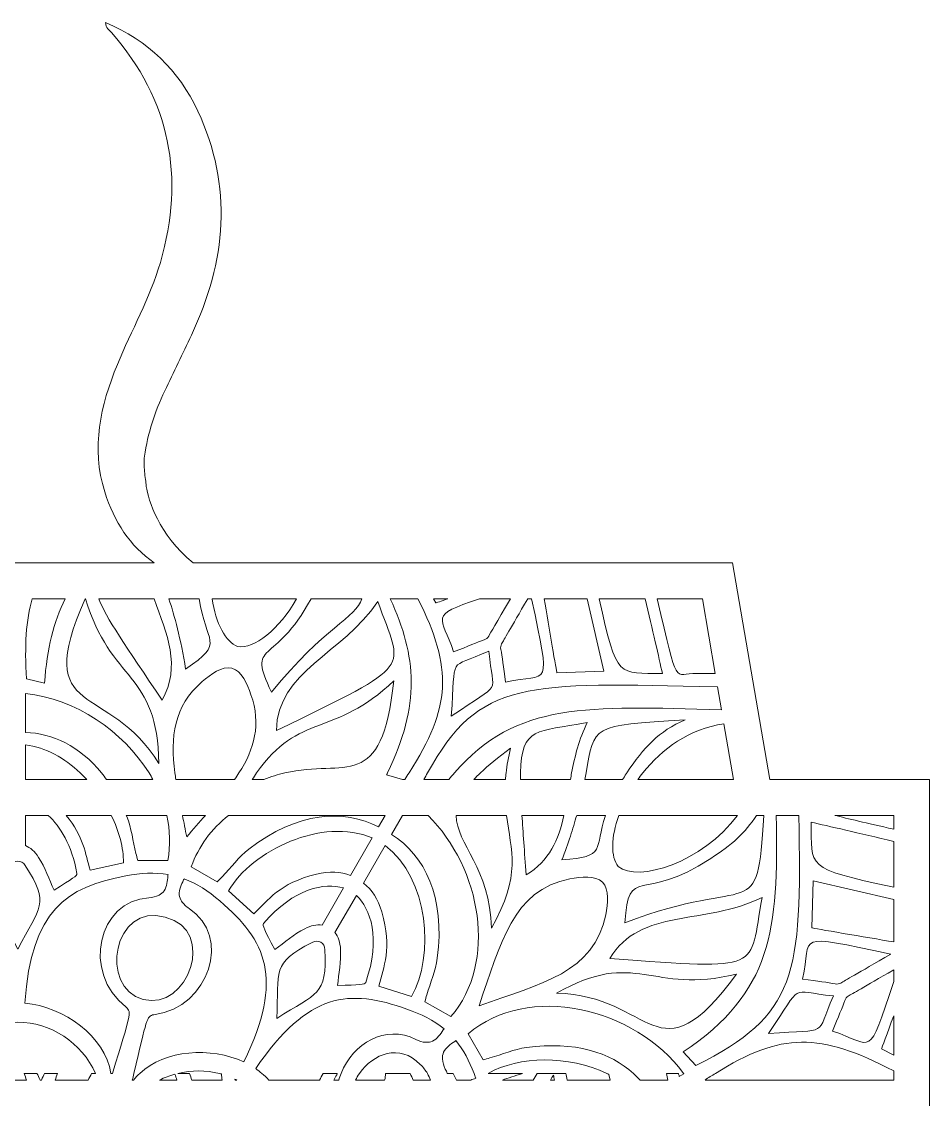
# Model space of a CAD drawing. Extents: x 80 to 1066, y -1043 to 43.
# Drawn here: x 572.6 to 733.5, y -150.6 to 40.3 of the extents above; entities that cross this region are included whole.
import ezdxf

# ---------------------------------------------------------------- set-up
doc = ezdxf.new("R2010")
doc.units = 0
doc.header["$MEASUREMENT"] = 0
doc.layers.add('Layer 1', color=7, linetype='Continuous', lineweight=0)

msp = doc.modelspace()

# ---------------------------------------------------------------- linework, layer by layer
at = {"layer": 'Layer 1'}
for points, knots in [([(705.17, -94), (705.17, -94), (698.6, -55.61), (698.6, -55.61), (698.6, -55.61), (603.03, -55.61), (603.03, -55.61), (596.76, -50.44), (595.14, -44.55), (594.72, -42.06), (594.67, -41.65), (594.62, -41.25), (594.57, -40.84), (594.45, -39.89), (594.33, -38.94), (594.33, -37.98), (594.33, -37.56), (594.35, -37.15), (594.4, -36.74), (594.96, -32.69), (596.22, -28.84), (597.99, -25.14), (599.55, -21.84), (601.16, -18.56), (602.72, -15.26), (608.87, -2.21), (610.1, 11.03), (603.85, 24.41), (600.47, 31.62), (595.06, 36.89), (587.49, 40.08), (587.51, 39.08), (588.17, 38.76), (588.57, 38.31), (598.97, 26.34), (601.59, 12.73), (597.21, -2.38), (595.37, -8.73), (592.07, -14.44), (589.59, -20.49), (586.6, -27.79), (584.9, -35.18), (587.36, -43.03), (589.03, -48.37), (591.85, -52.63), (596.1, -55.61), (596.1, -55.61), (555.87, -55.61), (555.87, -55.61), (555.64, -55.41), (555.38, -55.24), (555.08, -55.15), (554.96, -55.05), (554.87, -54.98), (554.82, -54.93), (546.99, -47.5), (545.43, -38.73), (549.36, -28.79), (550, -27.18), (550.68, -25.57), (551.43, -23.99), (554.03, -18.44), (557.1, -13.07), (558.78, -7.15), (562.74, 6.85), (561.37, 19.99), (551.99, 31.66), (548.91, 35.48), (545.01, 38.26), (539.75, 40.27), (542.69, 36.94), (545.03, 34.03), (546.87, 30.77), (554.23, 17.75), (553.35, 4.53), (547.78, -8.77), (544.98, -15.5), (541.31, -21.86), (539.74, -29.08), (537.41, -39.68), (540.88, -49.57), (549, -55.61), (549, -55.61), (447.38, -55.61), (447.38, -55.61), (447.38, -55.61), (440.15, -94), (440.15, -94), (440.15, -94), (412.4, -94), (412.4, -94), (412.4, -94), (412.4, -153.55), (412.4, -153.55), (412.4, -153.55), (437.6, -153.55), (437.6, -153.55), (437.6, -153.55), (450.18, -292.7), (450.18, -292.7), (450.18, -292.7), (456.36, -361.14), (456.36, -361.14), (456.36, -361.14), (456.37, -361.14), (456.37, -361.14), (456.37, -361.14), (467.2, -480.93), (467.2, -480.93), (467.2, -480.93), (676.93, -480.93), (676.93, -480.93), (676.93, -480.93), (687.99, -361.14), (687.99, -361.14), (687.99, -361.14), (697.17, -261.88), (697.17, -261.88), (697.17, -261.88), (699.28, -239.09), (699.28, -239.09), (699.28, -239.09), (707.17, -153.55), (707.17, -153.55), (707.17, -153.55), (733.47, -153.55), (733.47, -153.55), (733.47, -153.55), (733.47, -94), (733.47, -94), (733.47, -94), (705.17, -94), (705.17, -94)], [0, 0, 0, 0, 1, 1, 1, 2, 2, 2, 3, 3, 3, 4, 4, 4, 5, 5, 5, 6, 6, 6, 7, 7, 7, 8, 8, 8, 9, 9, 9, 10, 10, 10, 11, 11, 11, 12, 12, 12, 13, 13, 13, 14, 14, 14, 15, 15, 15, 16, 16, 16, 17, 17, 17, 18, 18, 18, 19, 19, 19, 20, 20, 20, 21, 21, 21, 22, 22, 22, 23, 23, 23, 24, 24, 24, 25, 25, 25, 26, 26, 26, 27, 27, 27, 28, 28, 28, 29, 29, 29, 30, 30, 30, 31, 31, 31, 32, 32, 32, 33, 33, 33, 34, 34, 34, 35, 35, 35, 36, 36, 36, 37, 37, 37, 38, 38, 38, 39, 39, 39, 40, 40, 40, 41, 41, 41, 42, 42, 42, 43, 43, 43, 44, 44, 44, 44]), ([(574.52, -61.96), (574.52, -61.96), (580.36, -61.96), (580.36, -61.96), (578.31, -66), (577.11, -70.8), (576.69, -76.91), (576.69, -76.91), (573.49, -76.15), (573.49, -76.15), (573.14, -70.28), (573.38, -65.76), (574.52, -61.96)], [0, 0, 0, 0, 1, 1, 1, 2, 2, 2, 3, 3, 3, 4, 4, 4, 4]), ([(583.86, -61.96), (583.86, -61.96), (583.95, -61.96), (583.95, -61.96), (588.33, -76.83), (596.83, -74.91), (596.93, -91.17), (588.13, -76.51), (574.33, -83.7), (583.86, -61.96)], [0, 0, 0, 0, 1, 1, 1, 2, 2, 2, 3, 3, 3, 3]), ([(596.1, -61.96), (598.42, -68.26), (600.89, -73.87), (597.52, -79.92), (591.08, -70.36), (587.54, -65.28), (586.31, -61.96), (586.31, -61.96), (596.1, -61.96), (596.1, -61.96)], [0, 0, 0, 0, 1, 1, 1, 2, 2, 2, 3, 3, 3, 3]), ([(604.11, -61.96), (605.16, -69.97), (608.9, -69.55), (601.68, -74.43), (600.82, -69), (599.72, -65.01), (598.72, -61.96), (598.72, -61.96), (604.11, -61.96), (604.11, -61.96)], [0, 0, 0, 0, 1, 1, 1, 2, 2, 2, 3, 3, 3, 3]), ([(610.9, -70.43), (608.76, -69.65), (607.03, -66.31), (606.38, -61.96), (606.38, -61.96), (621.35, -61.96), (621.35, -61.96), (618.26, -67.39), (613.83, -70.95), (610.9, -70.43)], [0, 0, 0, 0, 1, 1, 1, 2, 2, 2, 3, 3, 3, 3]), ([(632.89, -61.96), (631.9, -65.34), (626.3, -66.9), (616.9, -78.51), (612.39, -69.23), (617.45, -74.07), (623.9, -61.96), (623.9, -61.96), (632.89, -61.96), (632.89, -61.96)], [0, 0, 0, 0, 1, 1, 1, 2, 2, 2, 3, 3, 3, 3]), ([(617.76, -85.33), (617.92, -74.73), (629.44, -71.87), (635.73, -62.46), (640.16, -74.99), (642.74, -73.16), (617.76, -85.33)], [0, 0, 0, 0, 1, 1, 1, 2, 2, 2, 2]), ([(642.85, -61.96), (649.07, -74.4), (648.71, -81.14), (641.27, -92.82), (641.02, -93.21), (640.76, -93.59), (640.51, -94), (640.51, -94), (640.12, -94), (640.12, -94), (640.12, -94), (637.3, -93.15), (637.3, -93.15), (637.35, -93.04), (637.41, -92.93), (637.46, -92.82), (643.28, -80.74), (642.64, -72.22), (637.95, -61.96), (637.95, -61.96), (642.85, -61.96), (642.85, -61.96)], [0, 0, 0, 0, 1, 1, 1, 2, 2, 2, 3, 3, 3, 4, 4, 4, 5, 5, 5, 6, 6, 6, 7, 7, 7, 7]), ([(659.22, -61.96), (656.71, -66.31), (655.75, -67.97), (655.38, -68.61), (655.21, -68.91), (654.93, -69.13), (654.6, -69.24), (653.4, -69.63), (651.69, -70.4), (649.17, -71.39), (647.07, -64.95), (644.5, -65.06), (653.76, -61.96), (653.76, -61.96), (659.22, -61.96), (659.22, -61.96)], [0, 0, 0, 0, 1, 1, 1, 2, 2, 2, 3, 3, 3, 4, 4, 4, 5, 5, 5, 5]), ([(648.15, -61.96), (646.91, -62.41), (646.08, -62.7), (646.03, -62.7), (646.03, -62.7), (645.63, -61.96), (645.63, -61.96), (645.63, -61.96), (648.15, -61.96), (648.15, -61.96)], [0, 0, 0, 0, 1, 1, 1, 2, 2, 2, 3, 3, 3, 3]), ([(662.99, -61.96), (666.45, -78.49), (666.14, -75.08), (658.38, -76.72), (657.98, -74.04), (657.79, -72.17), (657.53, -70.93), (657.46, -70.59), (657.52, -70.24), (657.68, -69.94), (658.09, -69.24), (659.2, -67.32), (662.29, -61.96), (662.29, -61.96), (662.99, -61.96), (662.99, -61.96)], [0, 0, 0, 0, 1, 1, 1, 2, 2, 2, 3, 3, 3, 4, 4, 4, 5, 5, 5, 5]), ([(672.83, -61.96), (672.83, -61.96), (675.8, -74.81), (675.8, -74.81), (675.8, -74.81), (667.48, -75.09), (667.48, -75.09), (667.39, -74.94), (666.04, -66.94), (665.21, -61.96), (665.21, -61.96), (672.83, -61.96), (672.83, -61.96)], [0, 0, 0, 0, 1, 1, 1, 2, 2, 2, 3, 3, 3, 4, 4, 4, 4]), ([(683.09, -61.96), (684.41, -67.47), (685.56, -72.45), (686.16, -75.2), (678.43, -75.04), (678.05, -76.45), (674.98, -61.96), (674.98, -61.96), (683.09, -61.96), (683.09, -61.96)], [0, 0, 0, 0, 1, 1, 1, 2, 2, 2, 3, 3, 3, 3]), ([(693.25, -61.96), (693.25, -61.96), (695.52, -75.23), (695.52, -75.23), (694.36, -75.21), (693.26, -75.2), (692.26, -75.18), (688.11, -75.13), (689.01, -78.17), (685.23, -61.96), (685.23, -61.96), (693.25, -61.96), (693.25, -61.96)], [0, 0, 0, 0, 1, 1, 1, 2, 2, 2, 3, 3, 3, 4, 4, 4, 4]), ([(648.74, -82.77), (649.66, -71.49), (647.92, -74.64), (655.4, -71.24), (656.19, -79.42), (658.06, -76.34), (648.74, -82.77)], [0, 0, 0, 0, 1, 1, 1, 2, 2, 2, 2]), ([(604.6, -76.65), (606.14, -75.32), (608.13, -73.81), (609.88, -74.27), (611.62, -74.75), (612.59, -77.05), (613.26, -78.97), (615.1, -84.21), (613.86, -88.56), (611.14, -92.82), (610.89, -93.21), (610.63, -93.6), (610.35, -94), (610.35, -94), (599.96, -94), (599.96, -94), (599.9, -93.6), (599.84, -93.21), (599.79, -92.82), (598.97, -86.45), (599.54, -81), (604.6, -76.65)], [0, 0, 0, 0, 1, 1, 1, 2, 2, 2, 3, 3, 3, 4, 4, 4, 5, 5, 5, 6, 6, 6, 7, 7, 7, 7]), ([(696.62, -81.62), (672.79, -81.03), (660.33, -80.11), (649.31, -92.82), (648.98, -93.2), (648.65, -93.59), (648.32, -94), (648.32, -94), (643.92, -94), (643.92, -94), (644.13, -93.59), (644.34, -93.2), (644.55, -92.82), (653.65, -76.2), (661.98, -76.78), (695.93, -77.59), (695.93, -77.59), (696.62, -81.62), (696.62, -81.62)], [0, 0, 0, 0, 1, 1, 1, 2, 2, 2, 3, 3, 3, 4, 4, 4, 5, 5, 5, 6, 6, 6, 6]), ([(619.24, -92.82), (618.06, -93.09), (616.83, -93.47), (615.54, -94), (615.54, -94), (613.49, -94), (613.49, -94), (613.75, -93.59), (614.01, -93.19), (614.27, -92.82), (621.76, -82.03), (628.04, -86.57), (638.58, -76.49), (636.4, -96.51), (630.12, -90.31), (619.24, -92.82)], [0, 0, 0, 0, 1, 1, 1, 2, 2, 2, 3, 3, 3, 4, 4, 4, 5, 5, 5, 5]), ([(573.3, -78.74), (582.18, -79.7), (590.59, -85.4), (595.2, -92.82), (595.45, -93.21), (595.67, -93.6), (595.89, -94), (595.89, -94), (587.68, -94), (587.68, -94), (587.38, -93.59), (587.08, -93.19), (586.78, -92.82), (582.91, -88.06), (578.11, -85.82), (573.3, -85.63), (573.3, -85.63), (573.3, -78.74), (573.3, -78.74)], [0, 0, 0, 0, 1, 1, 1, 2, 2, 2, 3, 3, 3, 4, 4, 4, 5, 5, 5, 6, 6, 6, 6]), ([(670.08, -92.82), (670, -93.21), (669.94, -93.6), (669.87, -94), (669.87, -94), (661.03, -94), (661.03, -94), (661.02, -93.59), (661.02, -93.19), (661.03, -92.82), (661.19, -84.58), (663.86, -85.55), (672.84, -83.89), (671.39, -86.82), (670.64, -89.86), (670.08, -92.82)], [0, 0, 0, 0, 1, 1, 1, 2, 2, 2, 3, 3, 3, 4, 4, 4, 5, 5, 5, 5]), ([(672.41, -94), (672.49, -93.59), (672.57, -93.19), (672.63, -92.82), (674.11, -84.38), (673.45, -84.43), (690.18, -83.41), (685.55, -85.42), (682.84, -88.31), (679.86, -92.82), (679.82, -92.87), (679.79, -92.92), (679.76, -92.97), (679.53, -93.32), (679.31, -93.66), (679.11, -94), (679.11, -94), (672.41, -94), (672.41, -94)], [0, 0, 0, 0, 1, 1, 1, 2, 2, 2, 3, 3, 3, 4, 4, 4, 5, 5, 5, 6, 6, 6, 6]), ([(698.74, -94), (698.74, -94), (681.82, -94), (681.82, -94), (682.1, -93.6), (682.39, -93.21), (682.69, -92.82), (686.07, -88.57), (690.95, -85), (697.05, -84.13), (697.05, -84.13), (698.74, -94), (698.74, -94)], [0, 0, 0, 0, 1, 1, 1, 2, 2, 2, 3, 3, 3, 4, 4, 4, 4]), ([(573.3, -87.86), (576.9, -88.3), (580.25, -90.19), (583.02, -92.82), (583.42, -93.2), (583.81, -93.59), (584.18, -94), (584.18, -94), (573.3, -94), (573.3, -94), (573.3, -94), (573.3, -87.86), (573.3, -87.86)], [0, 0, 0, 0, 1, 1, 1, 2, 2, 2, 3, 3, 3, 4, 4, 4, 4]), ([(652.76, -94), (653.11, -93.62), (653.49, -93.22), (653.92, -92.82), (655.29, -91.51), (657.05, -90.06), (659.26, -88.43), (658.87, -90.02), (658.62, -91.48), (658.47, -92.82), (658.41, -93.22), (658.38, -93.61), (658.35, -94), (658.35, -94), (652.76, -94), (652.76, -94)], [0, 0, 0, 0, 1, 1, 1, 2, 2, 2, 3, 3, 3, 4, 4, 4, 5, 5, 5, 5]), ([(635.88, -102.39), (629.74, -99.19), (621.54, -99.63), (612.88, -106.34), (611.1, -107.71), (609.72, -109.58), (608.18, -111.19), (607.9, -111.48), (607.63, -111.75), (607.29, -112.09), (607.29, -112.09), (602.69, -109.43), (602.69, -109.43), (603.95, -105.81), (606.29, -102.75), (609.28, -100.33), (609.28, -100.33), (637.06, -100.33), (637.06, -100.33), (637.06, -100.33), (635.88, -102.39), (635.88, -102.39)], [0, 0, 0, 0, 1, 1, 1, 2, 2, 2, 3, 3, 3, 4, 4, 4, 5, 5, 5, 6, 6, 6, 7, 7, 7, 7]), ([(573.3, -100.33), (573.3, -100.33), (577.34, -100.33), (577.34, -100.33), (579.49, -102.3), (581.48, -105.58), (582.43, -110.61), (582.48, -111.05), (581.7, -111.48), (578.38, -113.61), (577.51, -111.65), (576.77, -109.57), (575.63, -107.77), (574.97, -106.72), (574.16, -106.04), (573.3, -105.69), (573.3, -105.69), (573.3, -100.33), (573.3, -100.33)], [0, 0, 0, 0, 1, 1, 1, 2, 2, 2, 3, 3, 3, 4, 4, 4, 5, 5, 5, 6, 6, 6, 6]), ([(584.76, -110.02), (583.89, -107.12), (583.65, -104.09), (580.51, -100.33), (580.51, -100.33), (588.52, -100.33), (588.52, -100.33), (589.9, -103.17), (590.68, -106.1), (590.68, -108.72), (590.68, -108.72), (584.76, -110.02), (584.76, -110.02)], [0, 0, 0, 0, 1, 1, 1, 2, 2, 2, 3, 3, 3, 4, 4, 4, 4]), ([(591.16, -100.33), (591.16, -100.33), (598.34, -100.33), (598.34, -100.33), (598.94, -102.96), (599.03, -105.64), (598.52, -108.32), (598.52, -108.32), (593.2, -108.32), (593.2, -108.32), (593.09, -107.86), (592.98, -107.48), (592.89, -107.09), (592.36, -104.93), (592.09, -102.62), (591.25, -100.54), (591.22, -100.47), (591.19, -100.41), (591.16, -100.33)], [0, 0, 0, 0, 1, 1, 1, 2, 2, 2, 3, 3, 3, 4, 4, 4, 5, 5, 5, 6, 6, 6, 6]), ([(601.12, -100.33), (601.12, -100.33), (605.2, -100.33), (605.2, -100.33), (604.12, -101.57), (603, -102.82), (601.88, -104.13), (601.63, -102.84), (601.38, -101.58), (601.12, -100.33)], [0, 0, 0, 0, 1, 1, 1, 2, 2, 2, 3, 3, 3, 3]), ([(630.9, -111.01), (629.18, -110.28), (627.19, -110.2), (624.87, -110.75), (618.24, -112.35), (616.34, -115.36), (613.76, -117.79), (613.76, -117.79), (609.29, -113.7), (609.29, -113.7), (613.39, -106.56), (625.9, -100.56), (634.76, -104.33), (634.76, -104.33), (630.9, -111.01), (630.9, -111.01)], [0, 0, 0, 0, 1, 1, 1, 2, 2, 2, 3, 3, 3, 4, 4, 4, 5, 5, 5, 5]), ([(648.68, -135.98), (648.68, -135.98), (644.08, -133.33), (644.08, -133.33), (644.2, -132.87), (644.3, -132.49), (644.42, -132.11), (645.04, -129.97), (645.96, -127.83), (646.26, -125.61), (647.75, -114.76), (644.02, -107.43), (638.18, -103.72), (638.18, -103.72), (640.14, -100.33), (640.14, -100.33), (640.14, -100.33), (644.63, -100.33), (644.63, -100.33), (654.11, -109.75), (656.97, -126.36), (648.68, -135.98)], [0, 0, 0, 0, 1, 1, 1, 2, 2, 2, 3, 3, 3, 4, 4, 4, 5, 5, 5, 6, 6, 6, 7, 7, 7, 7]), ([(658.53, -100.33), (659.33, -106.62), (661.24, -110.91), (655.87, -120.34), (655.7, -109.71), (649.62, -105.43), (649.64, -100.33), (649.64, -100.33), (658.53, -100.33), (658.53, -100.33)], [0, 0, 0, 0, 1, 1, 1, 2, 2, 2, 3, 3, 3, 3]), ([(662.01, -110.89), (661.72, -106.72), (661.47, -103.23), (661.28, -100.33), (661.28, -100.33), (668.71, -100.33), (668.71, -100.33), (667.75, -104.64), (666.18, -108.39), (662.01, -110.89)], [0, 0, 0, 0, 1, 1, 1, 2, 2, 2, 3, 3, 3, 3]), ([(670.97, -100.33), (670.97, -100.33), (676.06, -100.33), (676.06, -100.33), (674.08, -106.34), (676.35, -107.65), (668.35, -108.22), (669.51, -105.23), (670.34, -102.62), (670.97, -100.33)], [0, 0, 0, 0, 1, 1, 1, 2, 2, 2, 3, 3, 3, 3]), ([(678.35, -109.37), (676.95, -107.69), (677.05, -104.21), (678.45, -100.33), (678.45, -100.33), (699.48, -100.33), (699.48, -100.33), (693.19, -108.7), (681.83, -112.29), (678.35, -109.37)], [0, 0, 0, 0, 1, 1, 1, 2, 2, 2, 3, 3, 3, 3]), ([(702.83, -100.33), (702.83, -100.33), (704.13, -100.33), (704.13, -100.33), (702.88, -120.25), (702.55, -110.51), (679.5, -119.36), (680.25, -108.8), (682.29, -116.14), (694.74, -107.96), (698.34, -105.6), (700.91, -103.42), (702.83, -100.33)], [0, 0, 0, 0, 1, 1, 1, 2, 2, 2, 3, 3, 3, 4, 4, 4, 4]), ([(706.32, -100.33), (706.32, -100.33), (710.33, -100.33), (710.33, -100.33), (710.93, -128.81), (709.92, -135.71), (692.1, -144.63), (692.1, -144.63), (689.84, -142.24), (689.84, -142.24), (705.61, -131.63), (706.73, -120.78), (706.32, -100.33)], [0, 0, 0, 0, 1, 1, 1, 2, 2, 2, 3, 3, 3, 4, 4, 4, 4]), ([(727.14, -102.8), (722.24, -101.66), (718.94, -100.91), (716.72, -100.33), (716.72, -100.33), (727.14, -100.33), (727.14, -100.33), (727.14, -100.33), (727.14, -102.8), (727.14, -102.8)], [0, 0, 0, 0, 1, 1, 1, 2, 2, 2, 3, 3, 3, 3]), ([(727.14, -113.03), (711.18, -109.68), (712.69, -109.53), (712.51, -101.55), (715.5, -102.2), (721.08, -103.5), (727.14, -104.96), (727.14, -104.96), (727.14, -113.03), (727.14, -113.03)], [0, 0, 0, 0, 1, 1, 1, 2, 2, 2, 3, 3, 3, 3]), ([(641.68, -132.41), (641.68, -132.41), (635.91, -130.58), (635.91, -130.58), (636.72, -127.13), (638.38, -123.98), (636.44, -117.44), (635.77, -115.15), (634.7, -113.48), (633.21, -112.35), (633.21, -112.35), (637.06, -105.66), (637.06, -105.66), (644.76, -111.45), (645.82, -125.27), (641.68, -132.41)], [0, 0, 0, 0, 1, 1, 1, 2, 2, 2, 3, 3, 3, 4, 4, 4, 5, 5, 5, 5]), ([(571.97, -108.42), (572.46, -108.43), (572.94, -108.69), (573.28, -109.21), (577.72, -116.19), (575.86, -116.34), (571.97, -124.04), (568.08, -116.34), (566.21, -116.19), (570.67, -109.21), (571, -108.69), (571.49, -108.43), (571.97, -108.42)], [0, 0, 0, 0, 1, 1, 1, 2, 2, 2, 3, 3, 3, 4, 4, 4, 4]), ([(591.12, -111.04), (593.77, -110.54), (596.18, -110.4), (598.58, -110.81), (598.56, -110.89), (598.54, -110.96), (598.53, -111.03), (598.48, -111.94), (598.41, -112.92), (597.88, -113.68), (597.65, -114.03), (597.33, -114.27), (596.97, -114.45), (596.41, -114.74), (595.78, -114.88), (595.15, -114.92), (586.22, -115.43), (583.21, -128.11), (591.14, -134.33), (592.22, -135.16), (591.84, -135.68), (588.74, -146.04), (588.74, -146.04), (588.46, -146.04), (588.46, -146.04), (587.43, -139.44), (580.13, -134.26), (573.17, -133.57), (574.44, -117.06), (580.45, -113.04), (591.12, -111.04)], [0, 0, 0, 0, 1, 1, 1, 2, 2, 2, 3, 3, 3, 4, 4, 4, 5, 5, 5, 6, 6, 6, 7, 7, 7, 8, 8, 8, 9, 9, 9, 10, 10, 10, 10]), ([(602.31, -116.84), (601.78, -116.49), (601.3, -116.06), (600.97, -115.52), (600.75, -115.19), (600.59, -114.81), (600.56, -114.41), (600.48, -113.48), (600.91, -112.59), (601.32, -111.78), (601.35, -111.71), (601.38, -111.64), (601.4, -111.57), (603.68, -112.4), (605.7, -113.74), (607.74, -115.49), (615.97, -122.56), (619.18, -129.05), (612.01, -143.99), (606.11, -141.31), (598.04, -141.83), (593.55, -146.04), (593.16, -146.4), (592.79, -146.79), (592.47, -147.21), (592.47, -147.21), (592.24, -147.21), (592.24, -147.21), (592.33, -146.81), (592.43, -146.42), (592.52, -146.04), (594.8, -136.43), (594.77, -135.83), (596.07, -135.65), (606.06, -134.24), (609.78, -121.74), (602.31, -116.84)], [0, 0, 0, 0, 1, 1, 1, 2, 2, 2, 3, 3, 3, 4, 4, 4, 5, 5, 5, 6, 6, 6, 7, 7, 7, 8, 8, 8, 9, 9, 9, 10, 10, 10, 11, 11, 11, 12, 12, 12, 12]), ([(625.85, -119.77), (624.93, -119.64), (623.88, -119.83), (622.79, -120.41), (620.89, -121.39), (619.21, -122.83), (617.48, -124.08), (615.67, -120.59), (615.21, -119.82), (615.48, -119.47), (620.92, -113.16), (626.39, -112.21), (629.65, -113.19), (629.65, -113.19), (625.85, -119.77), (625.85, -119.77)], [0, 0, 0, 0, 1, 1, 1, 2, 2, 2, 3, 3, 3, 4, 4, 4, 5, 5, 5, 5]), ([(669.78, -111.59), (671.77, -111.22), (674.25, -110.91), (675.54, -112.18), (676.8, -113.46), (676.49, -115.95), (676.11, -117.93), (674.19, -128.1), (664.59, -130.24), (653.67, -134.04), (657.47, -123.12), (659.61, -113.52), (669.78, -111.59)], [0, 0, 0, 0, 1, 1, 1, 2, 2, 2, 3, 3, 3, 4, 4, 4, 4]), ([(727.14, -122.75), (722.43, -121.95), (712.79, -120.33), (712.63, -120.24), (712.63, -120.24), (712.9, -111.92), (712.9, -111.92), (712.9, -111.92), (727.14, -115.21), (727.14, -115.21), (727.14, -115.21), (727.14, -122.75), (727.14, -122.75)], [0, 0, 0, 0, 1, 1, 1, 2, 2, 2, 3, 3, 3, 4, 4, 4, 4]), ([(629.13, -124.06), (629.08, -122.83), (628.72, -121.83), (628.15, -121.1), (628.15, -121.1), (631.95, -114.52), (631.95, -114.52), (634.42, -116.84), (636.35, -122.06), (633.59, -129.92), (633.43, -130.33), (632.53, -130.32), (628.6, -130.49), (628.82, -128.37), (629.22, -126.2), (629.13, -124.06)], [0, 0, 0, 0, 1, 1, 1, 2, 2, 2, 3, 3, 3, 4, 4, 4, 5, 5, 5, 5]), ([(594.16, -132.93), (586.25, -130.79), (588.9, -115.75), (598.07, -118.36), (607.31, -120.69), (602.08, -135.03), (594.16, -132.93)], [0, 0, 0, 0, 1, 1, 1, 2, 2, 2, 2]), ([(676.83, -125.7), (682.28, -116.6), (693.68, -119.88), (703.83, -114.87), (701.4, -127.94), (704.56, -127.64), (676.83, -125.7)], [0, 0, 0, 0, 1, 1, 1, 2, 2, 2, 2]), ([(726.64, -124.91), (720.61, -128.39), (718.51, -129.59), (717.77, -130.03), (717.48, -130.2), (717.13, -130.25), (716.78, -130.18), (715.55, -129.92), (713.68, -129.73), (711, -129.33), (712.67, -121.44), (709.1, -121.26), (726.64, -124.91)], [0, 0, 0, 0, 1, 1, 1, 2, 2, 2, 3, 3, 3, 4, 4, 4, 4]), ([(617.82, -136.33), (618.3, -127.71), (616.77, -126.64), (624.11, -122.83), (624.65, -122.54), (625.21, -122.56), (625.63, -122.8), (626.05, -123.04), (626.34, -123.52), (626.37, -124.14), (626.73, -132.41), (625.04, -131.6), (617.82, -136.33)], [0, 0, 0, 0, 1, 1, 1, 2, 2, 2, 3, 3, 3, 4, 4, 4, 4]), ([(699.28, -128.45), (685.15, -147.74), (684.51, -132.14), (667.38, -131.84), (681.55, -123.77), (684.1, -132.17), (699.28, -128.45)], [0, 0, 0, 0, 1, 1, 1, 2, 2, 2, 2]), ([(727.14, -129.76), (722.51, -143.89), (723.59, -140.92), (716.32, -138.55), (717.31, -136.03), (718.08, -134.31), (718.48, -133.11), (718.59, -132.79), (718.8, -132.51), (719.1, -132.33), (719.81, -131.92), (721.74, -130.81), (727.14, -127.7), (727.14, -127.7), (727.14, -129.76), (727.14, -129.76)], [0, 0, 0, 0, 1, 1, 1, 2, 2, 2, 3, 3, 3, 4, 4, 4, 5, 5, 5, 5]), ([(716.48, -132.32), (713.07, -139.8), (716.23, -138.05), (704.94, -138.97), (711.38, -129.66), (708.29, -131.52), (716.48, -132.32)], [0, 0, 0, 0, 1, 1, 1, 2, 2, 2, 2]), ([(644.27, -140.53), (643.64, -140.5), (643.03, -140.3), (642.46, -140.02), (637.1, -137.32), (631.31, -140.7), (629.22, -146.04), (629.07, -146.42), (628.94, -146.81), (628.82, -147.21), (628.82, -147.21), (627.96, -147.21), (627.96, -147.21), (628.12, -146.91), (628.28, -146.59), (628.45, -146.26), (628.49, -146.19), (628.53, -146.11), (628.56, -146.04), (628.56, -146.04), (626.04, -146.04), (626.04, -146.04), (625.83, -146.44), (625.62, -146.83), (625.4, -147.21), (625.4, -147.21), (616.44, -147.21), (616.44, -147.21), (616.04, -146.8), (615.62, -146.4), (615.18, -146.04), (614.83, -145.74), (614.47, -145.45), (614.1, -145.19), (623.45, -131.52), (630.66, -131.05), (640.9, -134.64), (643.44, -135.54), (645.61, -136.61), (647.47, -138.17), (647.42, -138.23), (647.37, -138.28), (647.34, -138.34), (646.84, -139.1), (646.28, -139.91), (645.44, -140.32), (645.07, -140.5), (644.67, -140.54), (644.27, -140.53)], [0, 0, 0, 0, 1, 1, 1, 2, 2, 2, 3, 3, 3, 4, 4, 4, 5, 5, 5, 6, 6, 6, 7, 7, 7, 8, 8, 8, 9, 9, 9, 10, 10, 10, 11, 11, 11, 12, 12, 12, 13, 13, 13, 14, 14, 14, 15, 15, 15, 16, 16, 16, 16]), ([(662.11, -141.45), (659.87, -141.75), (657.74, -142.67), (655.61, -143.3), (655.22, -143.42), (654.84, -143.51), (654.38, -143.64), (654.38, -143.64), (651.73, -139.04), (651.73, -139.04), (662.29, -129.94), (681.27, -134.28), (689.92, -146.04), (689.93, -146.05), (689.95, -146.07), (689.95, -146.09), (689.95, -146.09), (689.14, -146.57), (689.14, -146.57), (689.09, -146.39), (689.05, -146.21), (689.01, -146.04), (689.01, -146.04), (686.86, -146.04), (686.86, -146.04), (686.95, -146.43), (687.05, -146.82), (687.14, -147.21), (687.14, -147.21), (682.21, -147.21), (682.21, -147.21), (681.85, -146.81), (681.45, -146.41), (681.04, -146.04), (676.91, -142.32), (670.59, -140.3), (662.11, -141.45)], [0, 0, 0, 0, 1, 1, 1, 2, 2, 2, 3, 3, 3, 4, 4, 4, 5, 5, 5, 6, 6, 6, 7, 7, 7, 8, 8, 8, 9, 9, 9, 10, 10, 10, 11, 11, 11, 12, 12, 12, 12]), ([(585.73, -146.04), (585.73, -146.04), (585.02, -146.04), (585.02, -146.04), (584.81, -146.42), (584.6, -146.81), (584.4, -147.21), (584.4, -147.21), (578.57, -147.21), (578.57, -147.21), (578.69, -146.81), (578.81, -146.42), (578.96, -146.04), (578.96, -146.04), (576.7, -146.04), (576.7, -146.04), (576.53, -146.4), (576.34, -146.8), (576.14, -147.21), (576.14, -147.21), (575.9, -147.21), (575.9, -147.21), (575.71, -146.8), (575.52, -146.4), (575.34, -146.04), (575.34, -146.04), (573.09, -146.04), (573.09, -146.04), (573.23, -146.42), (573.36, -146.81), (573.47, -147.21), (573.47, -147.21), (567.64, -147.21), (567.64, -147.21), (567.44, -146.81), (567.24, -146.42), (567.02, -146.04), (567.02, -146.04), (562.04, -146.04), (562.04, -146.04), (561.96, -146.4), (561.84, -146.79), (561.69, -147.21), (561.69, -147.21), (557.76, -147.21), (557.76, -147.21), (557.9, -146.81), (558.05, -146.42), (558.22, -146.04), (560.64, -140.61), (566.22, -136.96), (571.97, -136.97), (577.72, -136.96), (583.29, -140.61), (585.73, -146.04)], [0, 0, 0, 0, 1, 1, 1, 2, 2, 2, 3, 3, 3, 4, 4, 4, 5, 5, 5, 6, 6, 6, 7, 7, 7, 8, 8, 8, 9, 9, 9, 10, 10, 10, 11, 11, 11, 12, 12, 12, 13, 13, 13, 14, 14, 14, 15, 15, 15, 16, 16, 16, 17, 17, 17, 18, 18, 18, 18]), ([(727.14, -142.83), (727.14, -142.83), (725, -141.69), (725, -141.69), (725.01, -141.59), (725.98, -138.95), (727.14, -135.82), (727.14, -135.82), (727.14, -142.83), (727.14, -142.83)], [0, 0, 0, 0, 1, 1, 1, 2, 2, 2, 3, 3, 3, 3]), ([(727.14, -147.21), (727.14, -147.21), (693.71, -147.21), (693.71, -147.21), (694.33, -146.8), (694.95, -146.41), (695.54, -146.04), (707.24, -138.73), (714.04, -138.76), (727.14, -145.58), (727.14, -145.58), (727.14, -147.21), (727.14, -147.21)], [0, 0, 0, 0, 1, 1, 1, 2, 2, 2, 3, 3, 3, 4, 4, 4, 4]), ([(642.01, -147.21), (641.83, -146.82), (641.65, -146.43), (641.46, -146.04), (641.46, -146.04), (637.11, -146.04), (637.11, -146.04), (637.11, -146.46), (637.05, -146.84), (636.94, -147.21), (636.94, -147.21), (631.77, -147.21), (631.77, -147.21), (631.98, -146.81), (632.21, -146.41), (632.47, -146.04), (634.9, -142.58), (639.57, -140.64), (643.26, -144.45), (643.79, -144.96), (644.21, -145.5), (644.53, -146.04), (644.75, -146.43), (644.93, -146.82), (645.06, -147.21), (645.06, -147.21), (642.01, -147.21), (642.01, -147.21)], [0, 0, 0, 0, 1, 1, 1, 2, 2, 2, 3, 3, 3, 4, 4, 4, 5, 5, 5, 6, 6, 6, 7, 7, 7, 8, 8, 8, 9, 9, 9, 9]), ([(649.68, -147.21), (649.68, -147.21), (649.06, -146.04), (649.06, -146.04), (649.06, -146.04), (648.04, -146.04), (648.04, -146.04), (647.94, -145.78), (647.83, -145.51), (647.69, -145.26), (647.41, -144.69), (647.22, -144.08), (647.19, -143.45), (647.18, -143.05), (647.22, -142.65), (647.4, -142.27), (647.8, -141.43), (648.61, -140.88), (649.37, -140.38), (649.43, -140.34), (649.49, -140.29), (649.54, -140.23), (650.94, -141.91), (651.95, -143.83), (652.79, -146.04), (652.89, -146.3), (652.98, -146.55), (653.07, -146.81), (653.08, -146.84), (653.09, -146.86), (653.1, -146.88), (652.78, -147), (652.47, -147.11), (652.19, -147.21), (652.19, -147.21), (649.68, -147.21), (649.68, -147.21)], [0, 0, 0, 0, 1, 1, 1, 2, 2, 2, 3, 3, 3, 4, 4, 4, 5, 5, 5, 6, 6, 6, 7, 7, 7, 8, 8, 8, 9, 9, 9, 10, 10, 10, 11, 11, 11, 12, 12, 12, 12]), ([(669.05, -146.04), (669.05, -146.04), (663.95, -146.04), (663.95, -146.04), (663.71, -146.45), (663.49, -146.84), (663.27, -147.21), (663.27, -147.21), (657.81, -147.21), (657.81, -147.21), (658.84, -146.86), (660.02, -146.48), (661.36, -146.04), (661.36, -146.04), (655.38, -146.04), (655.38, -146.04), (655.35, -146.05), (655.34, -146.05), (655.32, -146.06), (655.32, -146.06), (655.31, -146.04), (655.31, -146.04), (655.31, -146.04), (655.31, -146.03), (655.31, -146.03), (660.62, -142.95), (669.64, -142.76), (676.29, -146.04), (676.41, -146.1), (676.53, -146.17), (676.66, -146.23), (676.66, -146.23), (676.88, -147.21), (676.88, -147.21), (676.88, -147.21), (669.26, -147.21), (669.26, -147.21), (669.18, -146.8), (669.12, -146.4), (669.05, -146.04)], [0, 0, 0, 0, 1, 1, 1, 2, 2, 2, 3, 3, 3, 4, 4, 4, 5, 5, 5, 6, 6, 6, 7, 7, 7, 8, 8, 8, 9, 9, 9, 10, 10, 10, 11, 11, 11, 12, 12, 12, 13, 13, 13, 13]), ([(597.05, -147.21), (597.93, -146.78), (598.84, -146.43), (599.78, -146.18), (599.9, -146.52), (600.02, -146.86), (600.15, -147.21), (600.15, -147.21), (597.05, -147.21), (597.05, -147.21)], [0, 0, 0, 0, 1, 1, 1, 2, 2, 2, 3, 3, 3, 3]), ([(602.78, -147.21), (602.65, -146.81), (602.51, -146.41), (602.38, -146.04), (602.38, -146.04), (600.29, -146.04), (600.29, -146.04), (602.72, -145.45), (605.27, -145.45), (607.66, -146.04), (607.79, -146.08), (607.91, -146.11), (608.04, -146.14), (608.08, -146.51), (608.12, -146.87), (608.16, -147.21), (608.16, -147.21), (602.78, -147.21), (602.78, -147.21)], [0, 0, 0, 0, 1, 1, 1, 2, 2, 2, 3, 3, 3, 4, 4, 4, 5, 5, 5, 6, 6, 6, 6]), ([(666.34, -147.21), (666.51, -146.92), (666.68, -146.63), (666.86, -146.32), (666.92, -146.62), (666.98, -146.92), (667.04, -147.21), (667.04, -147.21), (666.34, -147.21), (666.34, -147.21)], [0, 0, 0, 0, 1, 1, 1, 2, 2, 2, 3, 3, 3, 3]), ([(610.41, -147.03), (610.53, -147.08), (610.66, -147.15), (610.78, -147.21), (610.78, -147.21), (610.44, -147.21), (610.44, -147.21), (610.43, -147.15), (610.42, -147.09), (610.41, -147.03)], [0, 0, 0, 0, 1, 1, 1, 2, 2, 2, 3, 3, 3, 3])]:
    msp.add_open_spline(points, degree=3, knots=knots, dxfattribs=at)

doc.saveas('drawing.dxf')
